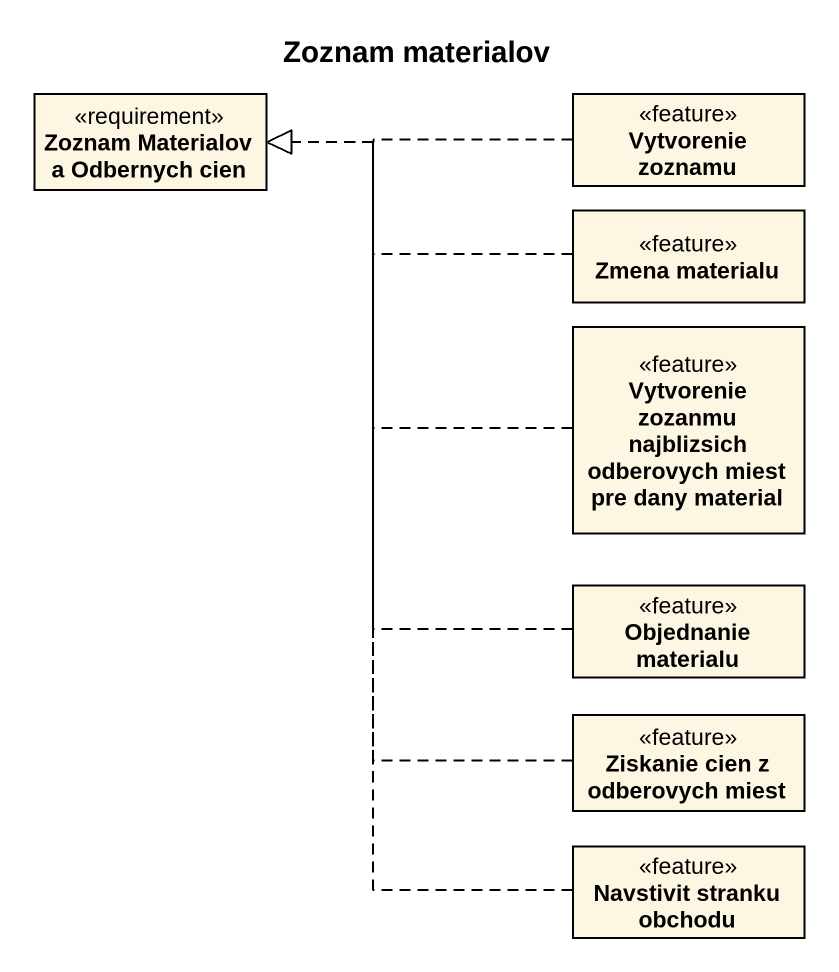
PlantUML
@startuml
title Zoznam materialov
hide circle
hide empty members
class "Zoznam Materialov a Odbernych cien" as Zoznam_Materialov_a <<requirement>>
class "Vytvorenie zoznamu" as Vytvorenie_zoznamu <<feature>>
class "Zmena materialu" as Zmena_materialu <<feature>>
class "Vytvorenie zozanmu najblizsich odberovych miest pre dany material" as Vytvorenie_zozanmu <<feature>>
class "Objednanie materialu" as Objednanie_materialu <<feature>>
class "Ziskanie cien z odberovych miest" as Ziskanie_cien_z_odberovych <<feature>>
class "Navstivit stranku obchodu" as Navstivit_stranku_obchodu <<feature>>
Vytvorenie_zoznamu .left.|> Zoznam_Materialov_a
Zmena_materialu .left.|> Zoznam_Materialov_a
Vytvorenie_zozanmu .left.|> Zoznam_Materialov_a
Objednanie_materialu .up.|> Zoznam_Materialov_a
Ziskanie_cien_z_odberovych .up.|> Zoznam_Materialov_a
Navstivit_stranku_obchodu .up.|> Zoznam_Materialov_a
@enduml
